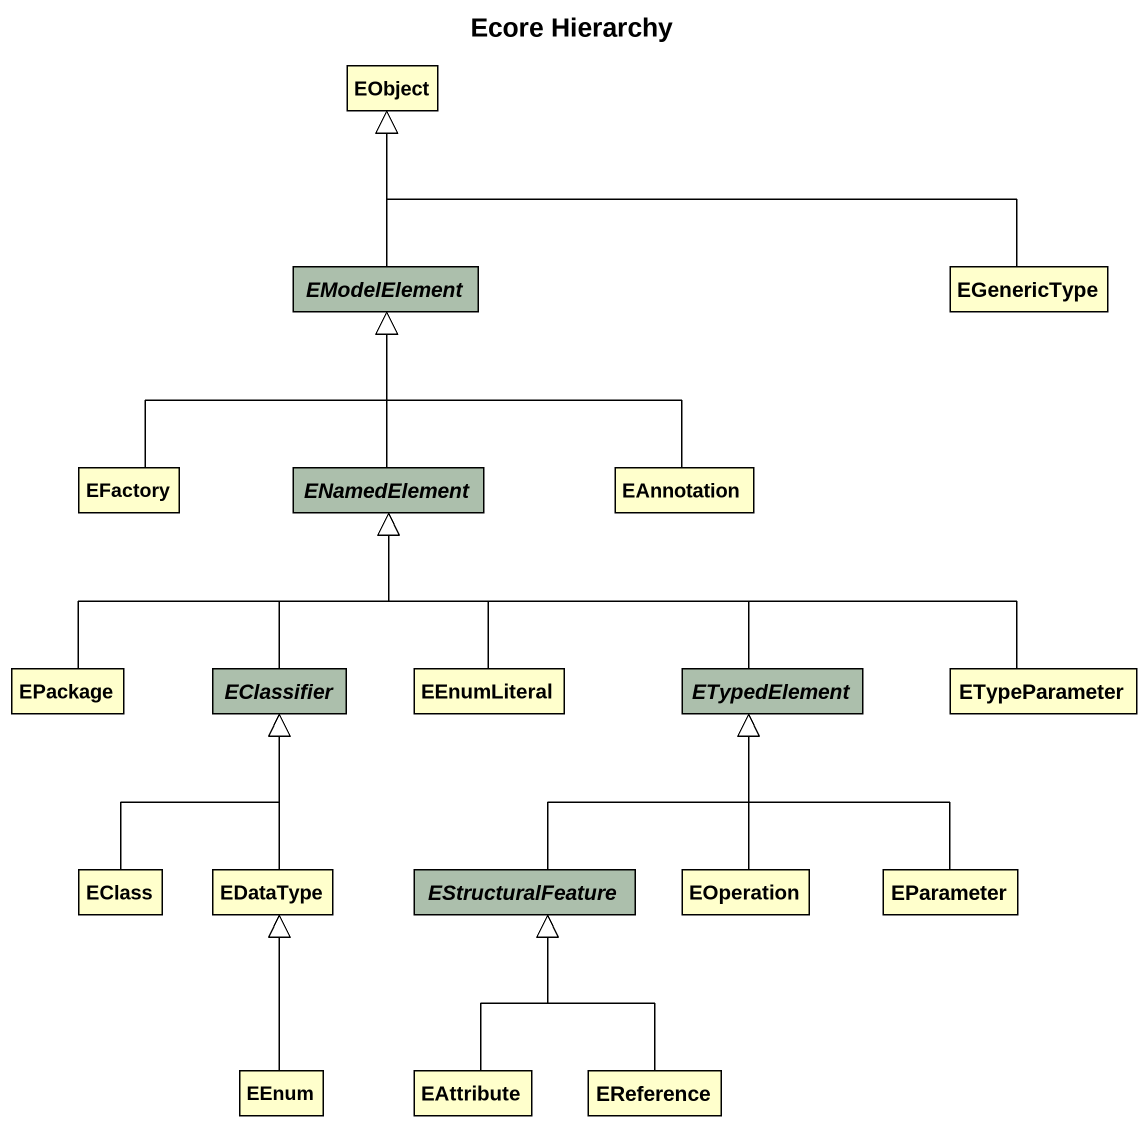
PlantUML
@startuml
title Ecore Hierarchy
hide circle
hide empty members
class EObject #FFFFCC
abstract class EModelElement #ACBFAC
class EGenericType #FFFFCC
class EFactory #FFFFCC
abstract class ENamedElement #ACBFAC
class EAnnotation #FFFFCC
class EPackage #FFFFCC
abstract class EClassifier #ACBFAC
class EEnumLiteral #FFFFCC
abstract class ETypedElement #ACBFAC
class ETypeParameter #FFFFCC
class EClass #FFFFCC
class EDataType #FFFFCC
abstract class EStructuralFeature #ACBFAC
class EOperation #FFFFCC
class EParameter #FFFFCC
class EEnum #FFFFCC
class EAttribute #FFFFCC
class EReference #FFFFCC
EModelElement -up-|> EObject
EGenericType -left-|> EObject
EFactory -up-|> EModelElement
ENamedElement -up-|> EModelElement
EAnnotation -up-|> EModelElement
EPackage -up-|> ENamedElement
EClassifier -up-|> ENamedElement
EEnumLiteral -up-|> ENamedElement
ETypedElement -left-|> ENamedElement
ETypeParameter -left-|> ENamedElement
EClass -up-|> EClassifier
EDataType -up-|> EClassifier
EStructuralFeature -up-|> ETypedElement
EOperation -up-|> ETypedElement
EParameter -up-|> ETypedElement
EEnum -up-|> EDataType
EAttribute -up-|> EStructuralFeature
EReference -up-|> EStructuralFeature
@enduml
